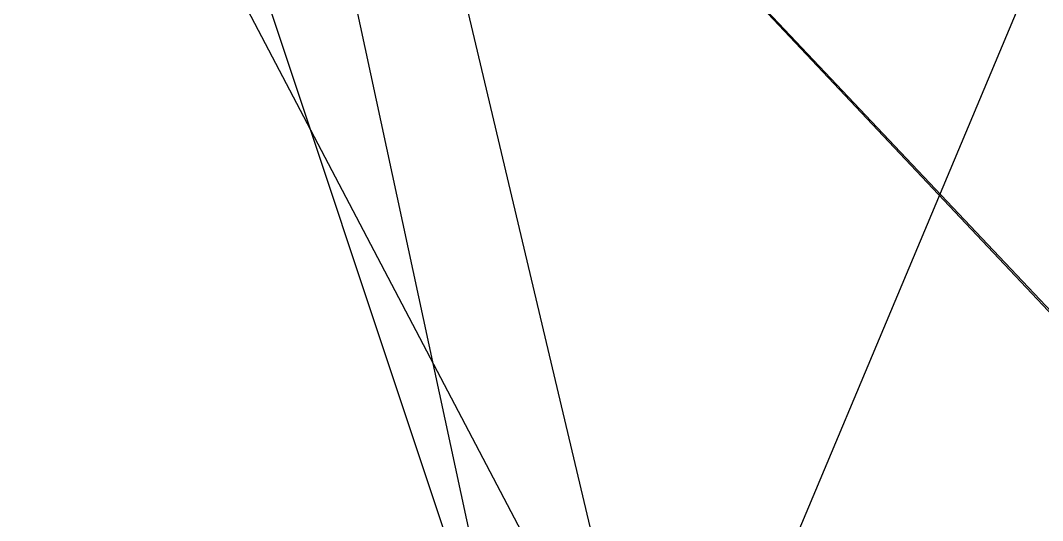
# Model space of a CAD drawing. Extents: x 106.571 to 106.803, y 16.491 to 16.899.
# Drawn here: x 106.5721 to 106.7047, y 16.6303 to 16.6951 of the extents above; entities that cross this region are included whole.
import ezdxf

# ---------------------------------------------------------------- set-up
doc = ezdxf.new("R2010")
doc.units = 0
doc.header["$MEASUREMENT"] = 0
doc.layers.add('Tracklog', color=7, linetype='Continuous')

msp = doc.modelspace()

# ---------------------------------------------------------------- linework, layer by layer
at = {"layer": 'Tracklog', "color": 18}
for points in [[(106.57212, 16.89894, 342.37), (106.6347, 16.60834, 270.75)], [(106.65575, 16.58829, 217.88), (106.61636, 16.75463, 614.90002)], [(106.61768, 16.75052, 612.97998), (106.73524, 16.62629, 400.53)], [(106.73323, 16.62801, 400.04999), (106.6177, 16.75049, 604.81)], [(106.58106, 16.73556, 650.46997), (106.65302, 16.59857, 242.39)], [(106.63355, 16.60955, 279.88), (106.59414, 16.72781, 696.13)], [(106.70236, 16.69887, 480.32001), (106.65598, 16.58842, 210.19)]]:
    msp.add_polyline3d(points, dxfattribs=at)

doc.saveas('drawing.dxf')
